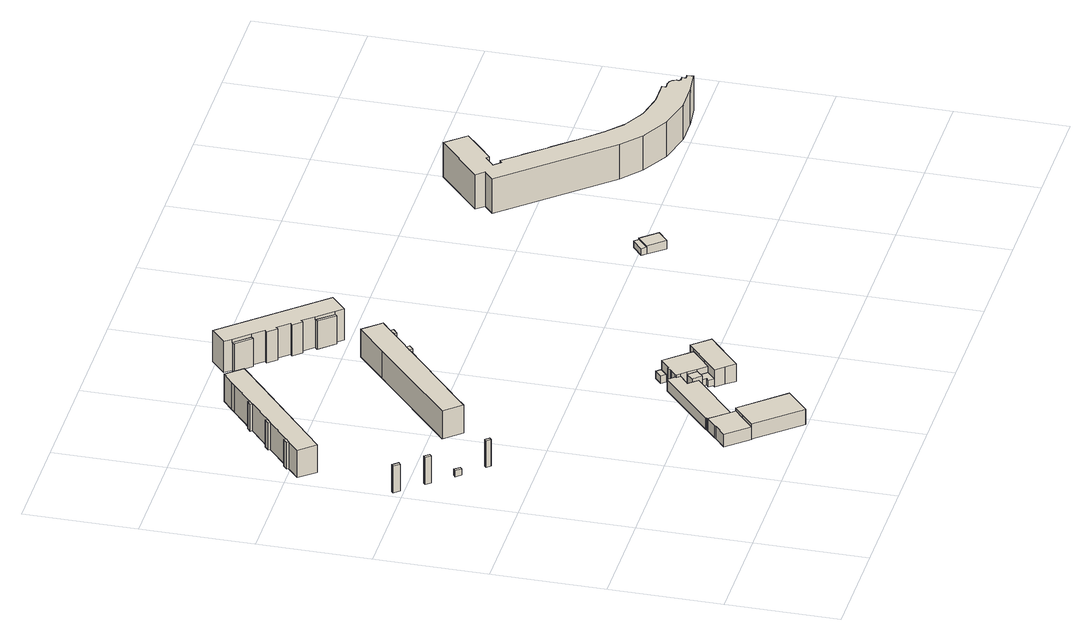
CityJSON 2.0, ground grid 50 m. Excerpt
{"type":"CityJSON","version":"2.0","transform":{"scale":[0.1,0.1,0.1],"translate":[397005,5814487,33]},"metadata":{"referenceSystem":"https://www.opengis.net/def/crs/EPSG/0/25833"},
"CityObjects":{
"building1":{"type":"Building","attributes":{"Gemeindeschluessel":"11000009","BezugspunktDach":"2200","function":"51009_1610","measuredHeight":12.95,"storeysAboveGround":0},"address":[{"country":"Germany","locality":"Berlin"}],"geometry":[{"type":"Solid","lod":"1","boundaries":[[[[0,1,2,3]],[[4,5,6,7]],[[4,7,3,2]],[[5,4,2,1]],[[6,5,1,0]],[[7,6,0,3]]]]}]},
"building2":{"type":"Building","attributes":{"Gemeindeschluessel":"11000009","BezugspunktDach":"2200","function":"51009_1610","measuredHeight":13.25,"storeysAboveGround":0},"address":[{"country":"Germany","locality":"Berlin"}],"geometry":[{"type":"Solid","lod":"1","boundaries":[[[[8,9,10,11]],[[12,13,14,15]],[[12,15,11,10]],[[13,12,10,9]],[[14,13,9,8]],[[15,14,8,11]]]]}]},
"building3":{"type":"Building","attributes":{"Gemeindeschluessel":"11000009","BezugspunktDach":"2200","function":"51009_1610","measuredHeight":3,"storeysAboveGround":0},"address":[{"country":"Germany","locality":"Berlin"}],"geometry":[{"type":"Solid","lod":"1","boundaries":[[[[16,17,18,19]],[[20,21,22,23]],[[20,23,19,18]],[[21,20,18,17]],[[22,21,17,16]],[[23,22,16,19]]]]}]},
"building4":{"type":"Building","attributes":{"Gemeindeschluessel":"11000009","BezugspunktDach":"2200","function":"51009_1610","measuredHeight":12.88,"storeysAboveGround":0},"address":[{"country":"Germany","locality":"Berlin"}],"geometry":[{"type":"Solid","lod":"1","boundaries":[[[[24,25,26,27]],[[28,29,30,31]],[[28,31,27,26]],[[29,28,26,25]],[[30,29,25,24]],[[31,30,24,27]]]]}]},
"building5":{"type":"Building","attributes":{"Gemeindeschluessel":"11000009","BezugspunktDach":"2200","function":"51009_1610","measuredHeight":13.08,"storeysAboveGround":0},"address":[{"country":"Germany","locality":"Berlin"}],"geometry":[{"type":"Solid","lod":"1","boundaries":[[[[32,33,34,35]],[[36,37,38,39]],[[36,39,35,34]],[[37,36,34,33]],[[38,37,33,32]],[[39,38,32,35]]]]}]},
"building6":{"type":"Building","attributes":{"Gemeindeschluessel":"11000009","BezugspunktDach":"2200","function":"51009_1610","measuredHeight":13.12,"storeysAboveGround":0},"address":[{"country":"Germany","locality":"Berlin"}],"geometry":[{"type":"Solid","lod":"1","boundaries":[[[[40,41,42,43]],[[44,45,46,47]],[[44,47,43,42]],[[45,44,42,41]],[[46,45,41,40]],[[47,46,40,43]]]]}]},
"building7":{"type":"Building","attributes":{"Gemeindeschluessel":"11000009","function":"31001_3212"},"address":[{"country":"Germany","locality":"Berlin","thoroughfareNumber":"186 (5)","thoroughfareName":"Köpenicker Landstraße"}],"children":["building7-1","building7-2"]},
"building7-1":{"type":"BuildingPart","attributes":{"BezugspunktDach":"2200","measuredHeight":7.39,"storeysAboveGround":2},"parents":["building7"],"geometry":[{"type":"MultiSurface","lod":"1","boundaries":[[[48,49,50,51,52]],[[53,54,55,56,57]],[[58,59,60,59,61,52,51]],[[62,58,53,51,50]],[[55,54,50,49]],[[56,55,49,48]],[[57,56,48,52]],[[53,60,59,58]],[[57,61,59,60]],[[54,53,58,62]]]}]},
"building7-2":{"type":"BuildingPart","attributes":{"BezugspunktDach":"2200","measuredHeight":7.09,"storeysAboveGround":2},"parents":["building7"],"geometry":[{"type":"MultiSurface","lod":"1","boundaries":[[[61,59,58,62,63,64,65,66,67]],[[68,69,70,71,72,73,74,75,76]],[[68,76,67,66]],[[69,68,66,65]],[[70,69,65,64]],[[71,70,64,63]],[[72,71,63,62]],[[73,72,54,53]],[[74,73,53,60]],[[75,74,59,60,57,77]],[[76,75,61,67]],[[53,54,62,58]],[[60,53,58,59]],[[77,57,60,59,61]]]}]},
"building8":{"type":"Building","attributes":{"Gemeindeschluessel":"11000009","BezugspunktDach":"2200","function":"31001_1010","measuredHeight":13.3,"storeysAboveGround":4},"address":[{"country":"Germany","locality":"Berlin","thoroughfareNumber":"41A, 41B, 41C, 41D","thoroughfareName":"Eichbuschallee"}],"geometry":[{"type":"Solid","lod":"1","boundaries":[[[[78,79,80,81,82,83,84,85,41,40,33,32,86]],[[87,88,89,90,91,92,93,94,95,96,97,98,99]],[[87,99,86,32]],[[88,87,32,33]],[[89,88,33,40]],[[90,89,40,41]],[[91,90,41,85]],[[92,91,85,84]],[[93,92,84,83]],[[94,93,83,82]],[[95,94,82,81]],[[96,95,81,80]],[[97,96,80,79]],[[98,97,79,78]],[[99,98,78,86]]]]}]},
"building9":{"type":"Building","attributes":{"Gemeindeschluessel":"11000009","BezugspunktDach":"2200","function":"51009_1610","measuredHeight":13.12,"storeysAboveGround":0},"address":[{"country":"Germany","locality":"Berlin"}],"geometry":[{"type":"Solid","lod":"1","boundaries":[[[[85,84,100,101]],[[102,103,104,105]],[[102,105,101,100]],[[103,102,100,84]],[[104,103,84,85]],[[105,104,85,101]]]]}]},
"building10":{"type":"Building","attributes":{"Gemeindeschluessel":"11000009","BezugspunktDach":"2200","function":"51009_1610","measuredHeight":3,"storeysAboveGround":0},"address":[{"country":"Germany","locality":"Berlin"}],"geometry":[{"type":"Solid","lod":"1","boundaries":[[[[106,107,108,109,110]],[[111,112,113,114,115]],[[111,115,110,109]],[[112,111,109,108]],[[113,112,108,107]],[[114,113,107,106]],[[115,114,106,110]]]]}]},
"building11":{"type":"Building","attributes":{"Gemeindeschluessel":"11000009","BezugspunktDach":"2200","function":"31001_3212","measuredHeight":5.61,"storeysAboveGround":1},"address":[{"country":"Germany","locality":"Berlin","thoroughfareNumber":"186 (4)","thoroughfareName":"Köpenicker Landstraße"}],"geometry":[{"type":"Solid","lod":"1","boundaries":[[[[116,117,118,119,120,121,122,123,124,125,126]],[[127,128,129,130,131,132,133,134,135,136,137]],[[127,137,126,125]],[[128,127,125,124]],[[129,128,124,123]],[[130,129,123,122]],[[131,130,122,121]],[[132,131,121,120]],[[133,132,120,119]],[[134,133,119,118]],[[135,134,118,117]],[[136,135,117,116]],[[137,136,116,126]]]]}]},
"building12":{"type":"Building","attributes":{"Gemeindeschluessel":"11000009","BezugspunktDach":"2200","function":"51009_1610","measuredHeight":3,"storeysAboveGround":0},"address":[{"country":"Germany","locality":"Berlin"}],"geometry":[{"type":"Solid","lod":"1","boundaries":[[[[138,139,140,141]],[[142,143,144,145]],[[142,145,141,140]],[[143,142,140,139]],[[144,143,139,138]],[[145,144,138,141]]]]}]},
"building13":{"type":"Building","attributes":{"Gemeindeschluessel":"11000009","BezugspunktDach":"2200","function":"31001_1010","measuredHeight":13.59,"storeysAboveGround":4},"address":[{"country":"Germany","locality":"Berlin","thoroughfareNumber":"43A, 43B, 43C, 43D, 43E","thoroughfareName":"Eichbuschallee"}],"geometry":[{"type":"Solid","lod":"1","boundaries":[[[[146,147,148,149,150,151,152,153,154,155,156,157,158,159,160,161,162,163,164,165,166,167,168]],[[169,170,171,172,173,174,175,176,177,178,179,180,181,182,183,184,185,186,187,188,189,190,191]],[[169,191,168,167]],[[170,169,167,166]],[[171,170,166,165]],[[172,171,165,164]],[[173,172,164,163]],[[174,173,163,162]],[[175,174,162,161]],[[176,175,161,160]],[[177,176,160,159]],[[178,177,159,158]],[[179,178,158,157]],[[180,179,157,156]],[[181,180,156,155]],[[182,181,155,154]],[[183,182,154,153]],[[184,183,153,152]],[[185,184,152,151]],[[186,185,151,150]],[[187,186,150,149]],[[188,187,149,148]],[[189,188,148,147]],[[190,189,147,146]],[[191,190,146,168]]]]}]},
"building14":{"type":"Building","attributes":{"Gemeindeschluessel":"11000009","BezugspunktDach":"2200","function":"31001_3212","measuredHeight":5.59,"storeysAboveGround":1},"address":[{"country":"Germany","locality":"Berlin","thoroughfareNumber":"186 (3)","thoroughfareName":"Köpenicker Landstraße"}],"geometry":[{"type":"Solid","lod":"1","boundaries":[[[[192,193,194,195]],[[196,197,198,199]],[[196,199,195,194]],[[197,196,194,193]],[[198,197,193,192]],[[199,198,192,195]]]]}]},
"building15":{"type":"Building","attributes":{"Gemeindeschluessel":"11000009","BezugspunktDach":"2200","function":"51009_1610","measuredHeight":3,"storeysAboveGround":0},"address":[{"country":"Germany","locality":"Berlin"}],"geometry":[{"type":"Solid","lod":"1","boundaries":[[[[200,201,202,203]],[[204,205,206,207]],[[204,207,203,202]],[[205,204,202,201]],[[206,205,201,200]],[[207,206,200,203]]]]}]},
"building16":{"type":"Building","attributes":{"Gemeindeschluessel":"11000009","BezugspunktDach":"2200","function":"31001_3212","measuredHeight":3.15,"storeysAboveGround":1},"address":[{"country":"Germany","locality":"Berlin","thoroughfareNumber":"186 (2)","thoroughfareName":"Köpenicker Landstraße"}],"geometry":[{"type":"Solid","lod":"1","boundaries":[[[[208,209,210,211,212,213]],[[214,215,216,217,218,219]],[[214,219,213,212]],[[215,214,212,211]],[[216,215,211,210]],[[217,216,210,209]],[[218,217,209,208]],[[219,218,208,213]]]]}]},
"building17":{"type":"Building","attributes":{"Gemeindeschluessel":"11000009","BezugspunktDach":"2200","function":"31001_3212","measuredHeight":3.51,"storeysAboveGround":1},"address":[{"country":"Germany","locality":"Berlin","thoroughfareNumber":"186 (6)","thoroughfareName":"Köpenicker Landstraße"}],"geometry":[{"type":"Solid","lod":"1","boundaries":[[[[220,221,222,223]],[[224,225,226,227]],[[224,227,223,222]],[[225,224,222,221]],[[226,225,221,220]],[[227,226,220,223]]]]}]},
"building18":{"type":"Building","attributes":{"Gemeindeschluessel":"11000009","BezugspunktDach":"2200","function":"31001_3212","measuredHeight":8.02,"storeysAboveGround":1},"address":[{"country":"Germany","locality":"Berlin","thoroughfareNumber":"186","thoroughfareName":"Köpenicker Landstraße"}],"geometry":[{"type":"Solid","lod":"1","boundaries":[[[[228,229,230,231,232,233,234,235,236,237,238,239,240,241]],[[242,243,244,245,246,247,248,249,250,251,252,253,254,255]],[[242,255,241,240]],[[243,242,240,239]],[[244,243,239,238]],[[245,244,238,237]],[[246,245,237,236]],[[247,246,236,235]],[[248,247,235,234]],[[249,248,234,233]],[[250,249,233,232]],[[251,250,232,231]],[[252,251,231,230]],[[253,252,230,229]],[[254,253,229,228]],[[255,254,228,241]]]]}]},
"building19":{"type":"Building","attributes":{"Gemeindeschluessel":"11000009","BezugspunktDach":"2200","function":"31001_3212","measuredHeight":10.96,"storeysAboveGround":2},"address":[{"country":"Germany","locality":"Berlin","thoroughfareNumber":"186 (1)","thoroughfareName":"Köpenicker Landstraße"}],"geometry":[{"type":"Solid","lod":"1","boundaries":[[[[256,257,258,259,260,261,262,263]],[[264,265,266,267,268,269,270,271]],[[264,271,263,262]],[[265,264,262,261]],[[266,265,261,260]],[[267,266,260,259]],[[268,267,259,258]],[[269,268,258,257]],[[270,269,257,256]],[[271,270,256,263]]]]}]},
"building20":{"type":"Building","attributes":{"Gemeindeschluessel":"11000009","BezugspunktDach":"2200","function":"51009_1610","measuredHeight":13.04,"storeysAboveGround":0},"address":[{"country":"Germany","locality":"Berlin"}],"geometry":[{"type":"Solid","lod":"1","boundaries":[[[[272,273,160,159]],[[274,275,276,277]],[[274,277,159,160]],[[275,274,160,273]],[[276,275,273,272]],[[277,276,272,159]]]]}]},
"building21":{"type":"Building","attributes":{"Gemeindeschluessel":"11000009","BezugspunktDach":"2200","function":"51009_1610","measuredHeight":12.98,"storeysAboveGround":0},"address":[{"country":"Germany","locality":"Berlin"}],"geometry":[{"type":"Solid","lod":"1","boundaries":[[[[278,279,164,163]],[[280,281,282,283]],[[280,283,163,164]],[[281,280,164,279]],[[282,281,279,278]],[[283,282,278,163]]]]}]},
"building22":{"type":"Building","attributes":{"Gemeindeschluessel":"11000009","function":"31001_1010"},"address":[{"country":"Germany","locality":"Berlin","thoroughfareNumber":"160, 162, 164","thoroughfareName":"Köpenicker Landstraße"}],"children":["building22-1","building22-2","building22-3"]},
"building22-1":{"type":"BuildingPart","attributes":{"BezugspunktDach":"2200","measuredHeight":17.65,"storeysAboveGround":4},"parents":["building22"],"geometry":[{"type":"MultiSurface","lod":"1","boundaries":[[[284,285,286,287,288,289,290,291,292,293,294,295,296,297,298,299]],[[300,301,302,303,304,305,306,307,308,309,310,311,312,313,314,315]],[[300,315,299,298]],[[301,300,298,297]],[[302,301,297,296]],[[303,302,296,295]],[[316,317,295,294]],[[305,304,294,293]],[[306,305,293,292]],[[307,306,292,291]],[[308,307,291,290]],[[309,308,290,289]],[[310,309,289,288]],[[311,310,288,287]],[[312,311,287,286]],[[313,312,286,285]],[[318,319,285,284]],[[315,314,284,299]],[[304,303,317,316]],[[314,313,319,318]]]}]},
"building22-2":{"type":"BuildingPart","attributes":{"BezugspunktDach":"2200","measuredHeight":13.66,"storeysAboveGround":4},"parents":["building22"],"geometry":[{"type":"Solid","lod":"1","boundaries":[[[[320,317,316,321]],[[304,303,322,323]],[[304,323,321,316]],[[322,303,317,320]],[[323,322,320,321]],[[304,316,317,303]]]]}]},
"building22-3":{"type":"BuildingPart","attributes":{"BezugspunktDach":"2200","measuredHeight":13.66,"storeysAboveGround":4},"parents":["building22"],"geometry":[{"type":"Solid","lod":"1","boundaries":[[[[324,319,318,325]],[[314,313,326,327]],[[314,327,325,318]],[[326,313,319,324]],[[327,326,324,325]],[[313,314,318,319]]]]}]},
"building23":{"type":"Building","attributes":{"Gemeindeschluessel":"11000009","BezugspunktDach":"2200","function":"51009_1610","measuredHeight":3.26,"storeysAboveGround":0},"address":[{"country":"Germany","locality":"Berlin"}],"geometry":[{"type":"Solid","lod":"1","boundaries":[[[[328,329,330,331]],[[332,333,334,335]],[[332,335,331,330]],[[333,332,330,329]],[[334,333,329,328]],[[335,334,328,331]]]]}]},
"building24":{"type":"Building","attributes":{"Gemeindeschluessel":"11000009","BezugspunktDach":"2200","function":"31001_2000","measuredHeight":4.37,"storeysAboveGround":1},"address":[{"country":"Germany","locality":"Berlin","thoroughfareNumber":"186 (7)","thoroughfareName":"Köpenicker Landstraße"}],"geometry":[{"type":"Solid","lod":"1","boundaries":[[[[336,337,338,339]],[[340,341,342,343]],[[340,343,339,338]],[[341,340,338,337]],[[342,341,337,336]],[[343,342,336,339]]]]}]},
"building25":{"type":"Building","attributes":{"Gemeindeschluessel":"11000009","BezugspunktDach":"2200","function":"31001_1010","measuredHeight":16.72,"storeysAboveGround":4},"address":[{"country":"Germany","locality":"Berlin","thoroughfareNumber":"187, 189, 191, 193, 195, 197, 199, 201, 203, 205, 207","thoroughfareName":"Köpenicker Landstraße"}],"geometry":[{"type":"Solid","lod":"1","boundaries":[[[[344,345,346,347,348,349,350,351,352,353,354,355,356,357,358,359,360,361,362,363,364,365,366,367,368,369,370,371,372,373,374,375,376,377,378,379,380,381,382,383,384,385,386,387,388,389,390,391,392,393]],[[394,395,396,397,398,399,400,401,402,403,404,405,406,407,408,409,410,411,412,413,414,415,416,417,418,419,420,421,422,423,424,425,426,427,428,429,430,431,432,433,434,435,436,437,438,439,440,441,442,443]],[[394,443,393,392]],[[395,394,392,391]],[[396,395,391,390]],[[397,396,390,389]],[[398,397,389,388]],[[399,398,388,387]],[[400,399,387,386]],[[401,400,386,385]],[[402,401,385,384]],[[403,402,384,383]],[[404,403,383,382]],[[405,404,382,381]],[[406,405,381,380]],[[407,406,380,379]],[[408,407,379,378]],[[409,408,378,377]],[[410,409,377,376]],[[411,410,376,375]],[[412,411,375,374]],[[413,412,374,373]],[[414,413,373,372]],[[415,414,372,371]],[[416,415,371,370]],[[417,416,370,369]],[[418,417,369,368]],[[419,418,368,367]],[[420,419,367,366]],[[421,420,366,365]],[[422,421,365,364]],[[423,422,364,363]],[[424,423,363,362]],[[425,424,362,361]],[[426,425,361,360]],[[427,426,360,359]],[[428,427,359,358]],[[429,428,358,357]],[[430,429,357,356]],[[431,430,356,355]],[[432,431,355,354]],[[433,432,354,353]],[[434,433,353,352]],[[435,434,352,351]],[[436,435,351,350]],[[437,436,350,349]],[[438,437,349,348]],[[439,438,348,347]],[[440,439,347,346]],[[441,440,346,345]],[[442,441,345,344]],[[443,442,344,393]]]]}]},
"building26":{"type":"Building","attributes":{"Gemeindeschluessel":"11000009","BezugspunktDach":"2200","function":"31001_2523","measuredHeight":0.206,"storeysAboveGround":1},"address":[{"country":"Germany","locality":"Berlin","thoroughfareNumber":"187 (2)","thoroughfareName":"Köpenicker Landstraße"}],"geometry":[{"type":"Solid","lod":"1","boundaries":[[[[444,445,446,447]],[[448,449,450,451]],[[448,451,447,446]],[[449,448,446,445]],[[450,449,445,444]],[[451,450,444,447]]]]}]}
},
"vertices":[
[31,1513,151],[42,1522,151],[20,1547,151],[10,1538,151],[20,1547,21],[42,1522,21],[31,1513,21],[10,1538,21],
[127,1404,150],[137,1413,150],[119,1434,150],[108,1425,150],[119,1434,18],[137,1413,18],[127,1404,18],[108,1425,18],
[221,1297,46],[231,1306,46],[212,1328,46],[201,1319,46],[212,1328,16],[231,1306,16],[221,1297,16],[201,1319,16],
[311,1194,150],[321,1202,150],[307,1220,150],[296,1211,150],[307,1220,21],[321,1202,21],[311,1194,21],[296,1211,21],
[93,2004,151],[113,2021,151],[107,2029,151],[87,2012,151],[107,2029,20],[113,2021,20],[93,2004,20],[87,2012,20],
[223,2115,151],[243,2132,151],[237,2140,151],[217,2123,151],[237,2140,20],[243,2132,20],[223,2115,20],[217,2123,20],
[947,6,90],[1055,101,90],[890,290,90],[842,248,90],[782,195,90],[842,248,16],[890,290,16],[1055,101,16],[947,6,16],[782,195,16],[842,248,75],[836,242,75],[836,242,16],[782,195,75],[890,290,75],
[875,306,75],[804,388,75],[756,346,75],[750,340,75],[696,293,75],[750,340,15],[756,346,15],[804,388,15],[875,306,15],[890,290,15],[842,248,15],[836,242,15],[782,195,15],[696,293,15],[782,195,53],
[97,1883,151],[502,2229,151],[609,2321,151],[548,2392,151],[492,2345,151],[472,2328,151],[367,2238,151],[348,2222,151],[36,1955,151],[93,2004,18],[113,2021,18],[223,2115,18],[243,2132,18],[348,2222,18],[367,2238,18],[472,2328,18],[492,2345,18],[548,2392,18],[609,2321,18],[502,2229,18],[97,1883,18],[36,1955,18],
[361,2246,151],[341,2229,151],[361,2246,20],[367,2238,20],[348,2222,20],[341,2229,20],
[601,1401,52],[603,1399,52],[623,1417,52],[612,1429,52],[592,1411,52],[612,1429,22],[623,1417,22],[603,1399,22],[601,1401,22],[592,1411,22],
[875,306,70],[1075,480,70],[1095,498,70],[1060,538,70],[1108,579,70],[1094,595,70],[1098,599,70],[1072,628,70],[813,399,70],[815,397,70],[804,388,70],[815,397,14],[813,399,14],[1072,628,14],[1098,599,14],[1094,595,14],[1108,579,14],[1060,538,14],[1095,498,14],[1075,480,14],[875,306,14],[804,388,14],
[710,1493,52],[730,1510,52],[719,1522,52],[700,1505,52],[719,1522,22],[730,1510,22],[710,1493,22],[700,1505,22],
[543,1368,153],[592,1411,153],[612,1429,153],[627,1442,153],[682,1489,153],[700,1505,153],[719,1522,153],[735,1535,153],[787,1580,153],[806,1597,153],[826,1614,153],[839,1625,153],[895,1674,153],[913,1690,153],[934,1708,153],[947,1719,153],[1004,1769,153],[1021,1784,153],[1044,1804,153],[1093,1846,153],[1024,1924,153],[879,1797,153],[477,1444,153],[879,1797,17],[1024,1924,17],[1093,1846,17],[1044,1804,17],[1021,1784,17],[1004,1769,17],[947,1719,17],[934,1708,17],[913,1690,17],[895,1674,17],[839,1625,17],[826,1614,17],[806,1597,17],[787,1580,17],[735,1535,17],[719,1522,17],[700,1505,17],[682,1489,17],[627,1442,17],[612,1429,17],[592,1411,17],[543,1368,17],[477,1444,17],
[1131,492,71],[1160,520,71],[1129,555,71],[1099,528,71],[1129,555,19],[1160,520,19],[1131,492,19],[1099,528,19],
[816,1585,52],[836,1602,52],[826,1614,52],[806,1597,52],[826,1614,22],[836,1602,22],[816,1585,22],[806,1597,22],
[1144,477,52],[1132,467,52],[1150,446,52],[1192,483,52],[1160,520,52],[1131,492,52],[1160,520,20],[1192,483,20],[1150,446,20],[1132,467,20],[1144,477,20],[1131,492,20],
[1141,648,48],[1174,678,48],[1158,697,48],[1124,667,48],[1158,697,13],[1174,678,13],[1141,648,13],[1124,667,13],
[1108,579,82],[1129,555,82],[1160,520,82],[1192,483,82],[1242,525,82],[1291,568,82],[1193,681,82],[1145,639,82],[1142,642,82],[1141,641,82],[1124,626,82],[1126,623,82],[1098,599,82],[1094,595,82],[1098,599,15],[1126,623,15],[1124,626,15],[1141,641,15],[1142,642,15],[1145,639,15],[1193,681,15],[1291,568,15],[1242,525,15],[1192,483,15],[1160,520,15],[1129,555,15],[1108,579,15],[1094,595,15],
[1180,405,98],[1213,367,98],[1380,512,98],[1347,550,98],[1314,588,98],[1291,568,98],[1215,502,98],[1147,443,98],[1215,502,14],[1291,568,14],[1314,588,14],[1347,550,14],[1380,512,14],[1213,367,14],[1180,405,14],[1147,443,14],
[924,1678,153],[944,1696,153],[934,1708,23],[944,1696,23],[924,1678,23],[913,1690,23],
[1031,1772,153],[1054,1792,153],[1044,1804,24],[1054,1792,24],[1031,1772,24],[1021,1784,24],
[792,2417,170],[851,2349,170],[894,2301,170],[883,2291,170],[918,2253,170],[927,2262,170],[972,2211,170],[962,2202,170],[995,2166,170],[1004,2174,170],[1047,2125,170],[1108,2054,170],[1136,2023,170],[1212,2090,170],[840,2513,170],[766,2447,170],[840,2513,19],[1212,2090,19],[1136,2023,19],[1108,2054,19],[1047,2125,19],[1004,2174,19],[995,2166,19],[962,2202,19],[972,2211,19],[927,2262,19],[918,2253,19],[883,2291,19],[894,2301,19],[851,2349,19],[792,2417,19],[766,2447,19],[1047,2125,156],[1108,2054,156],[792,2417,156],[851,2349,156],
[1098,2046,156],[1037,2115,156],[1098,2046,19],[1037,2115,19],
[841,2340,156],[782,2407,156],[841,2340,19],[782,2407,19],
[2098,966,48],[2150,1012,48],[2134,1030,48],[2081,985,48],[2134,1030,16],[2150,1012,16],[2098,966,16],[2081,985,16],
[2159,895,54],[2212,941,54],[2150,1012,54],[2098,966,54],[2150,1012,14],[2212,941,14],[2159,895,14],[2098,966,14],
[2659,1218,174],[2750,1141,174],[2878,1072,174],[3023,1036,174],[3148,1036,174],[3258,1048,174],[3255,1077,174],[3236,1076,174],[3233,1094,174],[3214,1093,174],[3215,1097,174],[3209,1096,174],[3209,1110,174],[3207,1116,174],[3205,1121,174],[3202,1127,174],[3198,1131,174],[3193,1135,174],[3187,1138,174],[3181,1140,174],[3175,1141,174],[3169,1141,174],[3146,1139,174],[3147,1158,174],[3134,1158,174],[3038,1158,174],[3024,1160,174],[2927,1181,174],[2913,1187,174],[2830,1231,174],[2817,1237,174],[2746,1302,174],[2735,1313,174],[2660,1394,174],[2646,1410,174],[2576,1490,174],[2564,1503,174],[2492,1587,174],[2479,1601,174],[2421,1670,174],[2407,1660,174],[2378,1692,174],[2426,1735,174],[2438,1722,174],[2520,1794,174],[2578,1845,174],[2501,1934,174],[2285,1745,174],[2317,1709,174],[2270,1668,174],[2317,1709,7],[2285,1745,7],[2501,1934,7],[2578,1845,7],[2520,1794,7],[2438,1722,7],[2426,1735,7],[2378,1692,7],[2407,1660,7],[2421,1670,7],[2479,1601,7],[2492,1587,7],[2564,1503,7],[2576,1490,7],[2646,1410,7],[2660,1394,7],[2735,1313,7],[2746,1302,7],[2817,1237,7],[2830,1231,7],[2913,1187,7],[2927,1181,7],[3024,1160,7],[3038,1158,7],[3134,1158,7],[3147,1158,7],[3146,1139,7],[3169,1141,7],[3175,1141,7],[3181,1140,7],[3187,1138,7],[3193,1135,7],[3198,1131,7],[3202,1127,7],[3205,1121,7],[3207,1116,7],[3209,1110,7],[3209,1096,7],[3215,1097,7],[3214,1093,7],[3233,1094,7],[3236,1076,7],[3255,1077,7],[3258,1048,7],[3148,1036,7],[3023,1036,7],[2878,1072,7],[2750,1141,7],[2659,1218,7],[2270,1668,7],
[2718,1810,17],[2758,1847,17],[2709,1900,17],[2670,1864,17],[2709,1900,15],[2758,1847,15],[2718,1810,15],[2670,1864,15]
]}
